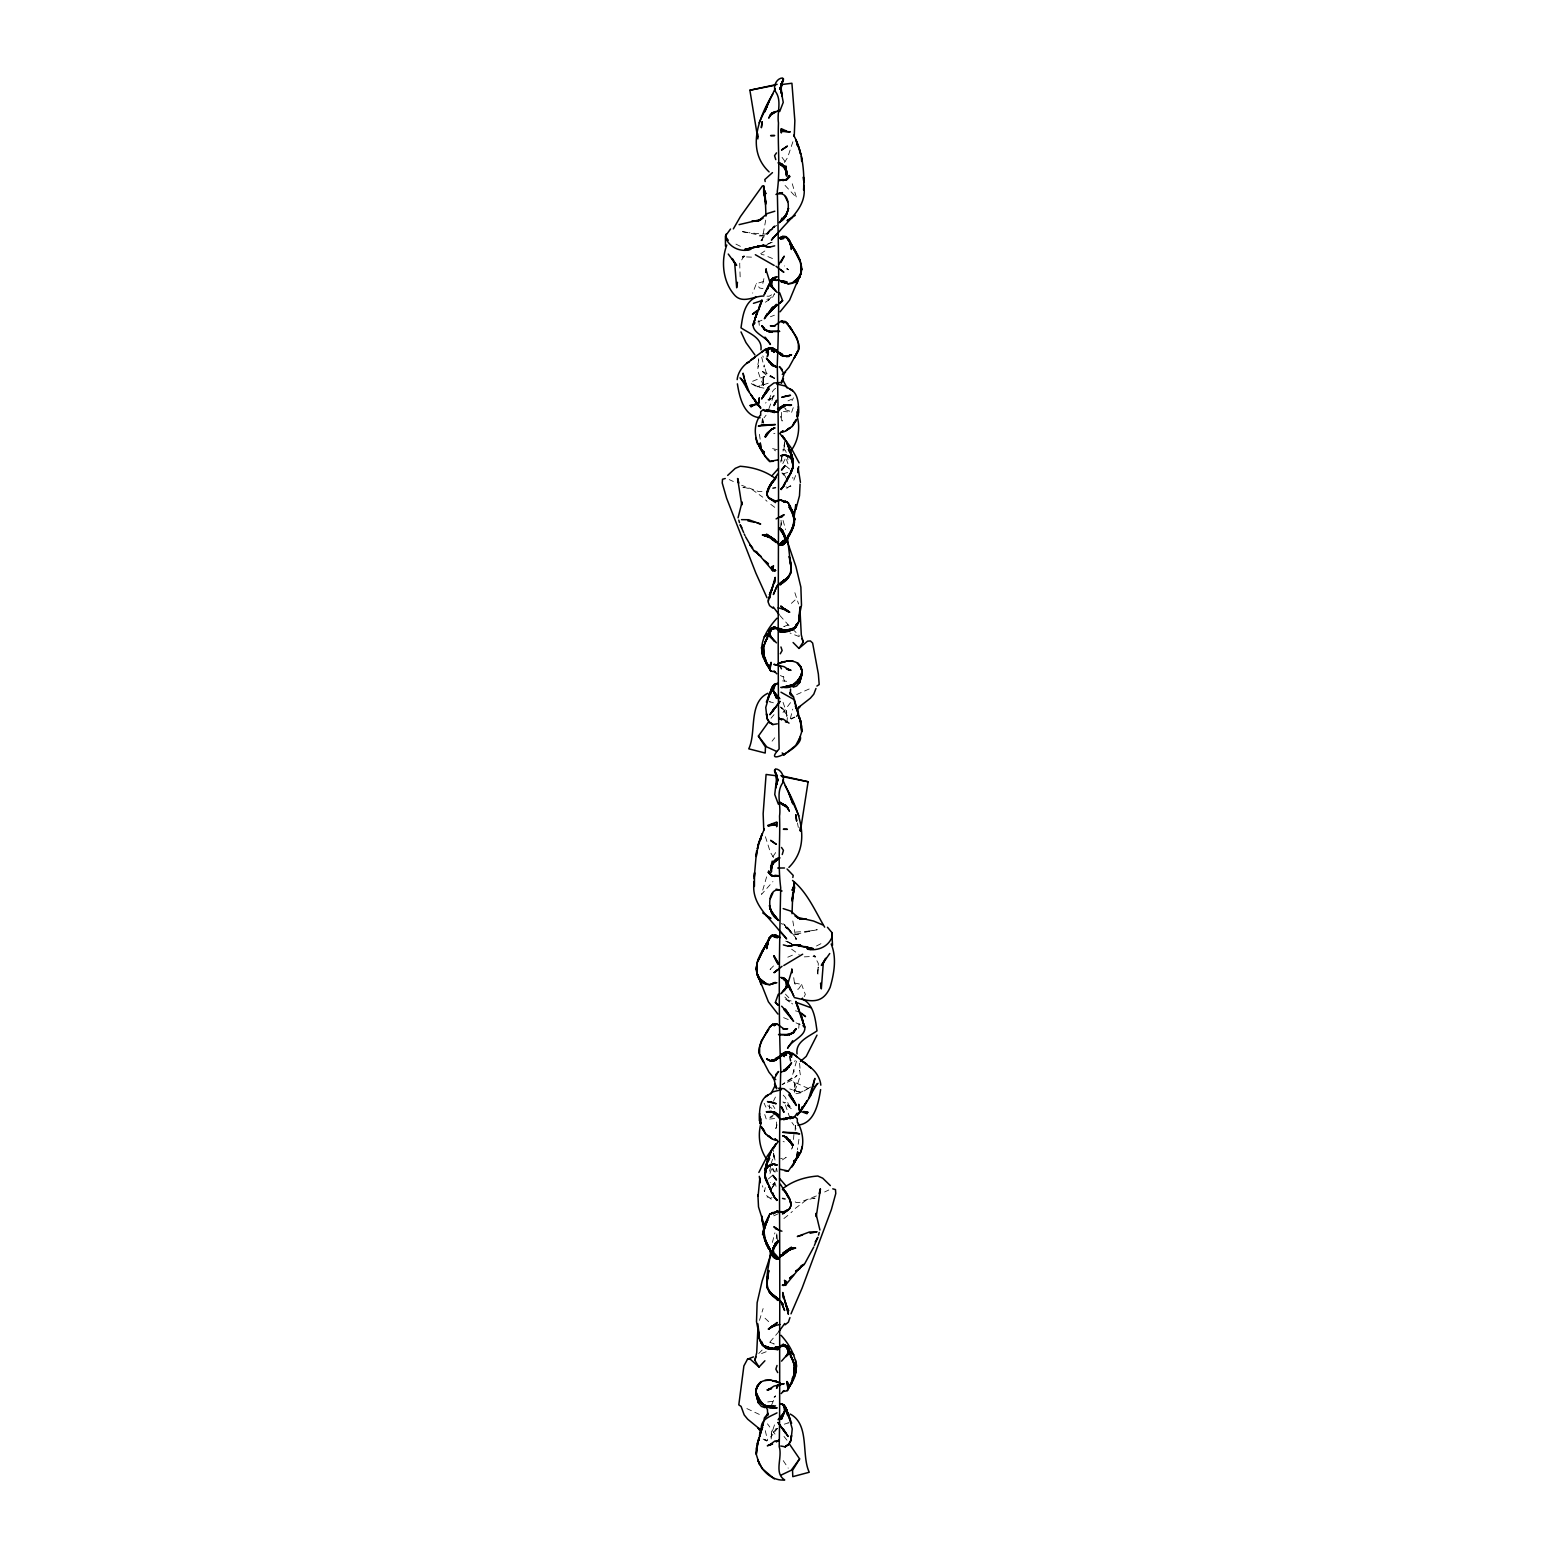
<?xml version="1.0" encoding="UTF-8"?>
<svg xmlns="http://www.w3.org/2000/svg" width="1558" height="1558" viewBox="0 0 1558 1558"><rect width="100%" height="100%" fill="white"/><g stroke="black" fill="none" stroke-linecap="round" stroke-linejoin="round"><path stroke-width="0.75" stroke-dasharray="5 3.75" d="M798.942 1139.287L797.345 1149.785M776.566 1126.999L776.468 1119.501M781.532 412.383L781.434 419.53M795.164 1130.524L795.437 1125.149L795.943 1128.927M784.239 445.101L783.927 450.223L784.706 443.037M771.171 1438.949L771.697 1430.692L771.268 1434.626L774.949 1423.506M787.082 721.003L787.335 717.615M799.585 1063.257L800.13 1069.528M776.994 1235.027L777.423 1240.499M795.301 1128.868L795.573 1125.519L794.677 1129.102M761.706 357.249L764.121 367.104L764.374 365M798.728 1028.28L799.176 1023.061M793.489 1139.502L794.229 1130.894M780.577 527.792L781.006 522.553M757.87 364.708L758.727 360.054L758.103 362.371M793.256 407.651L791.659 412.247L783.421 411.487M740.147 276.857L739.699 263.419L744.12 255.707L741.842 257.615L744.763 256.505L742.368 256.739L753.702 257.245M763.147 378.204L763.401 386.306L763.05 378.36L764.472 376.432L750.255 382.255M776.235 1238.844L776.994 1232.631M761.804 423.153L762.31 419.55M762.836 283.459L764.277 277.09M775.728 1172.044L776.274 1168.695M759.447 1320.405L763.128 1308.564M792.438 1148.149L792.73 1146.454L791.425 1149.142M795.632 475.521L793.47 481.13L792.749 477.371M765.718 220.126L761.901 240.789L762.563 239.017L760.577 241.003L771.152 228.208L767.334 234.304L763.887 235.979L740.751 231.344L749.671 232.804M796.508 1061.134L791.659 1078.078L782.038 1084.582L791.912 1080.259L797.014 1075.487L783.499 1083.745M784.979 440.641L783.012 451.099M765.251 1187.644L764.53 1191.578L762.368 1185.696M781.746 457.195L780.831 462.142L781.921 457.643L780.928 460.934M797.852 1083.141L800.403 1075.195L799.624 1070.268L800.052 1072.021M769.594 1171.168L771.074 1164.099M766.614 876.862L761.511 894.389L772.924 881.575M763.654 281.511L756.39 283.575L752.65 293.138M757.948 367.084L758.376 365.409L757.597 370.103L760.148 377.698M790.373 718.53L792.73 709.182M772.379 1242.447L774.93 1232.806M777.033 1124.798L775.806 1128.596L777.247 1124.292M792.886 141.759L787.666 157.397L784.472 162.519M770.022 1173.427L771.502 1168.948M770.957 1163.943L772.573 1159.23L775.105 1158.354M773.644 395.732L768.094 410.903M796.664 1086.218L794.658 1091.048L794.95 1083.842L793.528 1081.817L810.647 1089.509M794.658 1061.66L795.203 1060.394M771.6 1405.024L775.533 1395.812L774.034 1397.234L777.637 1395.403M773.391 1101.272L775.436 1097.046M793.723 977.664L794.346 982.3L795.865 983.195L794.035 982.864L801.61 984.461L798.514 989.057L794.989 989.758M771.775 1188.559L775.144 1181.743L773.352 1185.093M785.057 459.084L782.564 464.109L781.726 459.298M792.029 400.601L793.47 397.816M804.162 996.711L805.35 994.491L801.61 984.461M772.865 856.725L775.962 852.129M776.176 1428.316L770.801 1437.099L777.403 1428.374L775.339 1430.77M764.472 376.432L763.05 378.36L763.342 385.235L761.336 380.619M764.004 417.856L766.088 415.188M790.549 702.639L782.992 712.454M772.067 741.18L774.754 737.771M773.528 965.921L769.438 970.069L771.424 968.979L770.45 969.193M778.942 1331.506L768.97 1343.171M771.015 718.257L774.014 714.674M771.58 1188.423L776.118 1182.989L772.69 1184.372L774.813 1183.944L770.314 1182.483M795.086 600.025L789.322 605.205M758.707 1353.532L762.135 1350.065M787.842 1215.435L783.226 1219.057M775.611 388.312C769.964 391.701 771.268 400.114 765.445 403.055M773.936 1114.535L768.542 1118.255L772.749 1116.638M790.977 1212.728L792.379 1211.384M768.425 1178.939L771.853 1175.9M776.741 225.404L770.022 229.98L774.677 227.02L771.697 229.007M786.732 488.414L791.581 484.85L788.991 486.7L790.88 486.291M772.807 229.045L766.01 234.245L773.761 226.65L767.334 234.304L769.146 231.772L766.497 233.895L762.699 234.109L748.697 232.668M795.223 1208.424L806.284 1200.108L814.406 1198.005M782.389 1159.892L786.245 1157.282L780.577 1158.704M760.694 253.74L766.361 249.942M765.367 302.213L772.456 297.578L774.579 293.683L768.386 300.227L770.334 298.396L766.828 299.35M808.349 1088.321L801.299 1092.703L794.035 1094.067M771.619 294.832L769.165 296.234L763.809 296.039M767.802 399.841L770.548 398.381L767.685 401.575L775.144 395.654L772.262 396.433M766.731 244.781L770.898 242.581M791.211 719.095L794.853 717.206M816.489 945.998L822.059 943.116M792.379 955.19L785.505 958.209M766.185 1351.74L758.707 1354.642M773.099 226.592L775.047 225.657M816.373 1195.94L799.741 1202.367L796.002 1202.406L793.041 1200.342M824.649 1191.967L828.778 1190M796.625 694.576L811.134 688.11M773.82 1215.824L779.935 1212.961M787.959 400.893L791.737 399.179M810.686 1087.036L800.929 1092.158L793.645 1090.113L800.793 1092.664L789.789 1088.945M757.87 321.941L761.998 320.188M794.755 717.05L790.938 718.608L793.587 717.907M783.927 626.569L788.095 624.875L783.888 626.394M770.412 316.761L774.404 315.222M767.919 243.846L772.301 242.23M774.579 1118.566L766.341 1119.365L764.744 1114.554M770.295 1198.238L771.989 1197.674M784.317 1424.168L788.562 1422.805L784.57 1423.993M785.193 927.302L787.686 929.152L785.271 926.036L791.99 932.755L784.239 924.77L790.666 932.814L794.113 934.547L817.249 929.717L808.329 931.236M787.686 472.444L783.187 473.846L785.31 474.255L781.882 472.931L786.42 478.111M773.722 433.669L774.91 433.416M813.451 1198.491L815.107 1198.238M767.724 1401.947L775.358 1401.012M768.211 383.229L757.207 386.793L764.355 384.339L757.071 386.306L751.17 383.054M809.303 931.1L791.503 932.385L786.848 926.426L797.423 939.844L795.437 937.76L796.099 939.591L792.282 917.935M763.965 388.117L756.701 386.812L749.651 382.645M798.709 934.527L794.483 934.547M763.517 235.979L759.291 235.94M761.998 491.452L758.259 491.413L741.627 485.278M804.298 956.865L815.632 956.32L813.237 956.086L816.158 957.255L813.88 955.229L818.301 963.331L817.853 977.431M782.642 680.885L786.673 681.294M742.893 487.479L744.549 487.712M761.336 254.48L764.141 254.947M743.594 487.245L751.716 489.251L762.777 497.197M763.011 288.639L759.486 287.957L756.39 283.575M787.55 269.008L786.576 268.794L788.562 269.826L784.472 265.892M783.09 1141.566L784.278 1141.819M767.12 1196.992L769.009 1197.42L766.419 1195.473L771.268 1199.232M777.423 449.756L771.755 448.412L775.611 450.885M795.437 1010.83L798.903 1011.687M799.293 636.657L790.023 633.035M764.413 1439.826L767.062 1440.566L763.245 1438.93M773.43 702.814L769.438 701.684L773.683 702.97M791.172 1000.996L787.666 1000.002L792.633 1004.014M785.738 1102.791L782.856 1101.973L792.555 1109.724M786.011 486.933L787.705 487.479M782.895 449.425L785.427 450.262L787.043 454.761M772.495 258.531L765.621 255.648M774.112 1343.892L769.905 1342.295L774.073 1344.067M785.699 941.129L790.081 942.804M783.596 1017.647L789.575 1020.081M746.866 1408.588L761.375 1415.365M796.002 1022.846L800.13 1024.697M729.222 479.611L733.351 481.5M771.95 1108.361L764.043 1103.259M791.912 943.973L786.381 941.324L789.594 942.941M780.363 675.529L783.966 677.282L782.467 675.919L784.628 681.177M735.941 244.119L741.511 246.885M785.251 409.637L789.458 411.176L784.064 407.651M782.953 923.758L784.901 924.712M763.147 1439.086L766.789 1441.072M774.501 378.263L760.986 370.395L766.088 374.952L775.962 379.061L766.341 372.868L764.238 365.896M787.102 941.48L791.269 943.778M790.198 1106.355L787.452 1104.836L790.315 1108.186L785.271 1097.28L782.389 1094.281M788.835 997.743L785.446 994.121M786.303 927.244L787.978 928.276L781.259 923.466M774.774 507.343L770.158 503.877M785.544 999.145L789.614 1001.93L784.823 997.042M791.639 949.212L799.196 954.528M768.678 1321.651L762.914 1316.237M786.147 466.173L789.575 469.055M765.621 500.001L767.023 501.286M792.457 629.004L799.293 635.586M785.076 185.441L796.489 197.671L791.386 180.942M789.03 625.712L779.058 614.592M775.008 1434.1L767.451 1423.817M782.661 709.279L780.597 706.981L787.199 715.297L781.824 706.923M783.986 1436.437L786.985 1440.196M783.246 1460.644L788.231 1468.162M791.912 1122.442L793.996 1125.246M782.038 157.339L785.135 161.72M793.528 1081.817L794.95 1083.842L794.599 1092.158L794.853 1083.686M772.203 1168.773L773.956 1171.558M772.904 1105.401L774.852 1108.575M773.528 857.562L770.334 852.187L765.114 835.789M783.693 473.379L786.225 478.248M794.872 592.702L798.553 603.998M764.53 1104.252L765.971 1107.154M772.943 1168.481L774.599 1171.986M762.797 356.003L763.342 357.191M783.051 702.346L786.732 712.941L786.303 709.202L786.926 718.647M794.346 982.3L795.164 984.344M789.906 1117.943L784.356 1102.051M780.753 416.94L782.194 421.049L780.675 416.512M786.498 459.532L787.978 463.797M783.07 520.45L785.621 529.642M774.716 1182.23L776.059 1186.359M774.988 1160.087L773.021 1149.142M763.771 423.25L762.427 418.109L762.836 422.9L762.641 419.472M760.129 439.22L759.058 431.254M765.27 1430.672L767.627 1440.488M786.926 454.917L788.406 461.655M797.443 822.936L798.339 827.454M776.566 1168.227L777.169 1171.674M781.006 520.275L781.765 526.195M793.626 1069.84L793.879 1072.04L793.762 1070.774M773.45 1153.154L774.073 1159.191L773.761 1153.816M758.824 320.403L759.272 325.369M758.415 358.729L758.571 360.677M769.516 1104.934L769.633 1108.848M817.755 970.595L817.424 973.594L818.262 967.07L817.755 970.595"/><path stroke-width="1.5" d="M763.673 191.498L763.673 185.675L765.367 198.119L763.556 191.907M784.998 978.775L787.218 981.832L787.394 986.72C788.504 982.28 785.563 977.197 780.655 977.411M798.086 415.869L798.144 409.89L798.183 414.934M763.011 650.64L763.323 644.603L764.257 658.099L768.678 666.999L765.952 663.221L764.783 658.158L765.874 662.987M796.002 509.349L795.749 504.695L793.859 518.795M778.143 232.902C789.614 218.529 807.628 206.435 803.733 185.012L803.655 190.115C804.493 171.419 802.721 151.866 793.645 135.176M757.909 1194.733L758.512 1206.924L764.316 1225.464L762.446 1221.745L764.141 1231.073M759.817 1122.188L759.856 1116.891L759.914 1123.162M783.09 1285.447L785.505 1284.493L783.09 1285.486L785.407 1283.928L784.55 1280.267L785.388 1285.272L782.505 1285.233L785.505 1284.493L785.836 1281.046L785.388 1285.272L782.408 1285.155L785.368 1285.35L801.805 1265.31L798.981 1269.458M760.655 415.402L760.694 411.779L763.284 409.54M758.162 959.163C755.766 966.35 755.377 975.152 760.752 981.112C752.125 970.673 758.24 955.93 765.192 946.368L758.045 960.819L763.108 949.971M777.968 585.107C791.386 580.978 793.295 567.696 789.146 556.401L791.211 567.91M757.831 1323.774L759.252 1335.654L756.506 1321.671L757.13 1302.722L762.076 1281.202L770.782 1254.502M800.169 613.404L801.299 634.827L803.149 642.071L798.981 648.401L807.57 641.156L810.452 640.961L812.633 643.045L818.359 673.991L819.196 684.566L816.898 686.046M759.583 1113.191L759.564 1121C759.35 1111.711 758.999 1099.967 768.23 1094.729L765.445 1096.813L772.982 1091.807L781.337 1089.724M756.721 971.939L756.779 965.395L756.312 969.193M789.964 1317.601L788.406 1322.138L785.076 1324.806M831.777 936.163L831.855 932.541L827.473 927.283M797.034 1053.968C795.262 1041.562 808.777 1036.713 816.996 1030.851C815.321 1019.399 814.172 1004.637 802.214 998.892L802.487 998.113M760.518 1123.727L760.674 1118.508L760.499 1123.98M763.868 1228.892L763.693 1235.475L767.763 1245.29C760.771 1236.877 763.362 1224.16 769.282 1215.961L763.868 1228.892L763.965 1236.331L764.043 1227.646L767.588 1220.342C764.238 1220.868 759.311 1250.198 765.562 1223.536M780.032 1300.599C758.785 1292.186 769.516 1268.485 770.431 1252.028M792.379 900.563L792.73 894.35L792.029 913.709M765.971 216.095L765.27 197.613L765.621 203.533M756.623 850.843L756.273 856.452L758.571 843.268L764.355 828.895M794.599 510.187L793.723 518.814M790.549 689.064L790.354 694.595L790.101 692.453L793.528 696.991L795.047 703.982M776.702 780.831L777.111 784.375L776.975 774.871L774.754 794.502L778.338 804.162M800.403 830.94L800.52 827.123L800.267 830.901M773.002 278.142L770.782 281.063L770.606 285.718C769.496 281.355 772.612 276.584 777.345 276.857M775.923 773.255L774.54 770.918L775.514 768.912C781.61 769.282 785.193 777.832 782.564 783.07C775.787 792.788 781.24 805.077 779.526 816.08C780.441 839.996 777.637 863.911 780.694 887.651C779.409 948.452 778.279 1009.253 780.753 1069.664C778.416 1154.361 780.168 1239.545 779.701 1324.281C779.545 1365.197 779.974 1405.706 779.214 1446.72C782.759 1457.412 773.528 1473.031 784.706 1479.964C772.223 1481.21 761.453 1470.888 757.655 1459.632L762.29 1468.707L774.307 1478.893M786.693 1345.82L789.108 1349.228L788.874 1354.428C790.373 1350.007 787.9 1344.982 783.09 1344.379L787.452 1346.755L789.088 1350.319L788.251 1354.662L789.088 1349.871L787.452 1355.032L789.088 1350.319L787.024 1346.19L783.09 1344.379M793.762 518.619L791.931 509.739C798.124 533.303 793.431 509.135 788.718 504.383L794.132 516.711L794.307 522.982L790.237 532.349C796.508 525.319 795.398 513.867 789.38 507.032L793.801 514.51L788.913 507.071M761.998 1221.18L762.251 1216.292L761.998 1220.596M783.538 1304.358L769.263 1291.952L766.867 1287.239L767.529 1277.93L766.848 1285.584M766.517 1165.189L767.51 1160.691L764.92 1175.492L769.983 1188.17M760.051 1402.336L765.173 1406.387L774.501 1407.789C761.356 1410.224 749.223 1392.073 760.226 1382.413C765.874 1378.888 772.846 1379.96 778.688 1382.413M780.87 92.623L781.61 83.411L780.188 89.098L783.421 78.913L782.486 77.978C776.585 78.231 772.749 86.372 775.436 91.494C782.194 100.647 776.78 112.468 778.474 122.965C777.559 145.77 780.363 168.595 777.306 191.225C778.591 249.241 779.701 307.238 777.247 364.825C780.227 492.893 776.702 621.194 779.117 749.009C760.752 768.308 803.831 747.275 800.345 736.798L795.71 745.445L783.693 755.163M773.625 687.136L773.177 690.525L778.318 698.627L773.177 690.525L775.358 684.293M765.562 204.624L765.776 201.352M754.111 878.751L754.578 872.675L754.345 886.483L754.267 881.127C750.294 903.173 768.191 916.221 779.857 931.353M769.029 666.727L764.043 657.729L763.323 645.557M756.39 970.03L756.857 964.11M788.017 477.878C793.898 470.535 794.599 460.058 790.49 451.645L791.99 458.091M788.971 1386.172C803.519 1370.378 793.392 1348.605 781.025 1335.303M737.168 379.626C737.849 372.284 743.049 365.234 749.32 361.495L746.769 363.423L755.299 357.094L750.859 359.917M794.444 888.372L792.633 894.876L794.444 888.372L794.074 883.074L794.327 887.924L794.424 886.833M768.717 632.938L763.595 646.765L768.834 633.366M787.861 1413.106L792.243 1428.881L790.977 1440.566L788.621 1444.519L785.135 1446.778L780.694 1446.038M801.688 269.008L799.916 276.603L794.346 281.823L797.988 279.642C805.622 269.456 799.507 256.174 792.808 247.235L799.955 261.023L794.892 250.663M797.949 682.131L792.827 686.007L783.499 687.351C796.119 689.902 808.953 672.55 797.774 663.143C792.087 659.774 785.174 660.806 779.312 663.163M792.418 899.511L793.996 889.949L792.34 898.187M792.087 1166.923L799.507 1152.667L798.981 1154.205L793.061 1165.014L797.053 1157.536L797.696 1151.829L796.157 1159.834L788.348 1171.012L780.402 1169.376M796.138 1371.352L794.307 1376.512L796.644 1366.054L795.71 1360.231M765.251 1168.033L765.29 1178.822M820.618 1089.587C818.417 1103.181 814.678 1123.532 797.871 1125.129M832.517 945.316L831.855 932.541L832.05 936.962C828.525 946.777 817.327 951.334 807.55 949.173L810.92 948.9M790.977 1440.566L791.483 1435.483L790.899 1440.332M738.064 517.801L742.075 501.949L741.744 505.045L737.616 478.579L738.881 483.038M781.473 383.073L784.005 373.92L779.954 367.123M766.263 268.813L765.874 272.416L765.874 269.261L770.567 284.238M792.71 468.958L792.749 458.675M819.936 1230.022L815.925 1213.409L816.256 1216.662L820.384 1188.929L819.119 1193.603M762.914 650.913L763.439 646.161L763.323 652.451M777.306 723.827L772.865 724.528L769.379 722.386L767.023 718.608L765.757 707.468L770.139 692.414M787.452 983.449L786.401 988.22L787.218 982.592L786.79 987.636L787.452 983.449L785.797 979.904L782.194 978.171M794.229 136.442L794.853 120.764L791.912 83.256L780.772 84.638M801.513 676.23L799.721 681.041L802.097 671.167L800.676 666.551M819.917 1193L820.384 1188.929M780.889 92.72L781.025 83.665L781.259 89.04M774.891 579.089L774.443 582.828L775.222 577.375L771.424 590.521L774.462 581.64M766.361 702.093L771.97 687.721L774.871 684.877L771.97 687.721L771.191 692.473L771.755 687.779L774.073 684.546L777.189 683.495L773.82 685.559L772.262 688.675L775.962 684.02M767.373 1277.17L768.347 1273.256L767.042 1281.007L768.854 1270.51L767.88 1274.347M771.191 692.473L771.794 687.74L774.073 684.546L777.754 683.339M772.125 935.112L768.931 938.442L767.529 944.206L768.931 938.442L772.125 935.112L775.962 935.151L780.324 937.585M768.308 635.976L768.892 631.477L771.307 628.244L774.91 626.861L770.548 629.14L768.912 632.529L769.749 636.677L768.892 631.477L771.307 628.244M761.356 1430.069C759.953 1419.396 769.691 1416.728 777.014 1412.872M766.789 1282.565L767.49 1277.482M768.425 600.843L768.97 596.909L768.036 601.855L769.594 605.653L772.924 608.185M775.806 277.577L772.203 279.233L770.548 282.621L773.08 288.619L771.171 285.426L771.736 281.472L771.619 286.614L775.942 291.482M737.46 282.29L736.681 287.782L734.714 263.477L732.221 258.55L736.642 265.405L728.248 254.051M763.693 1232.066L766.594 1221.258M793.918 522.456L794.444 518.697L792.438 511.589M777.968 1004.618L775.378 1002.437L778.279 994.199M793.898 522.612L794.405 519.184M800.481 830.511L808.115 781.765L781.688 776.468M770.782 281.063L770.119 285.27L771.035 280.693L773.917 277.577L770.957 280.05L767.218 289.515L771.424 280.343L769.048 284.354M793.743 1377.116L794.561 1364.613L793.957 1376.727L789.322 1386.464L792.048 1382.511L793.217 1377.175L792.126 1382.238M794.989 1369.307L794.677 1362.977L794.191 1374.487L795.028 1372.54L792.029 1378.986M798.709 466.602L797.754 472.6L798.144 468.101L800.442 482.396M761.375 1430.244L761.959 1426.7L759.914 1436.359M776.059 787.218L776.916 782.097L775.748 788.231M759.467 1435.814L760.187 1431.042L757.909 1427.79L759.33 1428.744L747.684 1419.202L744.198 1414.937L741.102 1406.426L738.804 1404.868L743.887 1365.899L747.548 1359.141L753.488 1356.901M756.39 852.869L754.306 876.784M759.934 1436.418L760.538 1432.893L756.234 1448.687L756.331 1454.237L757.714 1443.273L756.195 1454.101L759.389 1464.442M761.122 1122.714C757.539 1134.984 759.35 1148.538 766.594 1159.133M762.953 1425.219L764.472 1417.916L767.549 1414.859L764.472 1417.916M775.105 570.559L772.495 569.741L773.45 565.71L772.632 570.559L775.592 570.364L772.495 569.741L772.164 566.45L772.612 570.501L775.495 570.462L772.612 570.501L771.541 566.976L772.632 570.559L756.195 551.454L759.019 555.408M792.827 877.466L793.217 875.421L787.082 869.013M796.002 508.804L799.488 495.756L800.091 484.129M776.721 1241.96C773.547 1246.634 767.958 1257.267 777.247 1258.903L773.43 1256.254L772.203 1252.301L775.339 1243.265L777.89 1241.375M774.91 626.861L770.976 628.595L768.912 632.529L771.638 638.176L769.477 634.067L770.548 629.14L769.146 633.346L770.548 637.027L768.912 632.1L769.126 636.443L768.892 631.477L772.028 628.283L768.892 631.477M758.298 844.144L757.324 848.876L760.908 837.25L758.98 842.099M794.346 1160.457L793.606 1161.138C805.681 1152.472 804.395 1134.36 797.832 1122.675M768.6 487.557L771.638 482.532L766.828 493.983L768.581 497.8L776.566 501.54M769.808 635.255L771.638 638.176L769.477 634.067L770.373 629.899L772.865 627.523L777.52 628.03M787.141 686.357L790.003 686.357L785.466 686.513L794.736 684.371L790.763 686.416L800.15 678.451L802.097 671.167L800.325 666.396L802.097 671.167M767.997 635.956L769.068 631.243M768.133 488.452C775.008 479.689 765.893 489.894 766.906 493.73L768.133 489.446L766.828 493.983C766.166 497.762 777.481 503.098 769.301 498.151L772.807 500.449M761.648 834.913L760.499 839.762L761.979 833.764M800.247 612.391L800.15 606.783L798.748 618.545L801.494 605.205L800.87 587.132L795.924 566.606L787.218 541.152M799.663 682.599L801.202 676.951L799.663 682.599L796.625 686.007L793.119 687.195M770.937 866.423L771.444 871.779L770.937 866.423L770.645 867.65L772.223 861.107M764.9 1360.777L759.019 1367.048L754.851 1360.309L756.701 1352.734L757.831 1330.279M772.807 93.986C759.058 117.064 745.561 149.821 769.107 171.906M788.621 1444.519L790.782 1440.352M757.169 311.639L755.669 317.384L761.881 300.967L758.279 310.315L759.525 305.719M782.311 531.356L780.188 528.376L785.544 537.666L784.57 542.807L780.753 545.339L785.407 542.905L786.576 537.783L785.855 541.561L782.603 544.949L778.825 545.242L783.596 544.19L785.797 539.049L782.661 530.421L780.11 528.61M794.385 522.534L791.445 531.804L788.601 535.582M818.515 1235.124L819.216 1232.417M782.058 891.02C766.945 883.97 766.049 914.156 777.637 919.395L775.047 916.24L777.5 919.493M796.956 283.692L799.02 277.441L789.594 300.149L780.091 311.814M788.192 1353.181L787.452 1346.755L788.523 1351.935L786.362 1356.239L788.854 1351.175L787.627 1347.553L785.135 1345.06L780.48 1345.606M756.974 312.282L753.351 324.415L754.734 320.208C747.684 332.166 766.322 335.788 770.431 344.435L764.92 337.171L767.899 340.754M800.5 1152.667L802.292 1146.435M766.984 1162.813L771.794 1149.687L778.007 1141.956M782.233 854.505L783.44 850.356L781.493 847.455M756.487 1396.124L758.279 1401.187L755.903 1390.827L757.324 1385.997M768.094 1158.724L766.263 1164.78L767.51 1160.691M789.108 1349.228L789.692 1353.921L789.108 1349.228L785.972 1345.859L788.932 1348.975L790.003 1353.902L788.737 1349.072L785.466 1346.404L788.737 1349.072L794.405 1365.256L789.166 1351.195M802.156 672.296L800.812 676.756L797.599 680.495M787.024 985.61L787.316 984.637L784.92 989.758L786.829 986.409L786.264 982.261L786.381 987.655L782.058 992.758M773.333 1248.055L773.43 1256.254L775.397 1258.494L779.175 1258.806L774.404 1257.695L772.145 1254.95L771.424 1250.996L772.437 1255.709L775.397 1258.494L772.145 1254.95L772.865 1248.971L772.184 1253.645L774.014 1257.228L777.247 1258.903M754.851 1360.309L755.903 1356.823M787.296 539.321L788.874 534.16L784.979 543.138M758.863 1172.453L767.315 1155.997L775.962 1143.825L773.839 1148.129M777.053 1365.47L775.865 1369.19L777.715 1372.598M783.46 79.886L779.798 89.293L783.421 78.913L782.077 82.126M800.948 1110.659L797.306 1114.476L800.403 1111.73L802.389 1106.784L800.715 1111.36L811.114 1094.943L814.892 1078.428L808.972 1097.689L817.074 1083.881M785.407 542.905L786.868 538.62L785.563 542.301L782.252 544.755L778.572 543.859M814.347 1245.465L817.872 1237.305L815.301 1241.999L816.08 1240.46M786.556 481.695L788.29 476.806L781.24 489.582M755.903 1390.827L757.675 1385.822C752.748 1394.059 760.09 1403.193 767.237 1406.816L763.264 1404.654L769.496 1406.913L772.534 1406.913L767.997 1406.738L775.553 1405.9M763.342 1423.661L760.83 1430.731L762.583 1427.186L761.94 1428.16M774.501 404.184L774.014 405.547L776.644 400.211L774.501 404.184L775.806 401.711M754.734 319.293L756.954 313.275L755.124 318.144M760.732 1432.269L762.466 1427.615L760.518 1432.698M768.425 1158.178L771.794 1149.687M786.79 686.163L794.268 684.644L800.15 678.451L802.058 673.387L798.67 679.249M778.046 1072.06L773.995 1079.188L776.527 1088.789M726.807 245.015C720.809 260.848 722.854 281.141 733.818 294.209C742.095 304.764 753.741 295.903 763.809 296.039M784.589 542.184L785.797 539.049L785.855 541.561L782.603 544.949L785.855 541.561L785.135 535.874L785.816 540.314L783.596 544.19L780.753 545.339M816.996 1035.135L806.226 1056.382L800.461 1061.426M764.861 111.845L769.438 100.238L765.114 110.54L766.906 106.587M787.433 985.162L792.126 969.466L792.126 972.776L791.737 968.979M795.417 627.699L791.152 630.172C796.138 630.639 799.39 617.299 795.417 627.699L788.056 631.204L779.993 631.847L788.543 631.048L795.982 627.114L798.748 621.33L799.819 614.28C800.637 625.849 790.899 634.048 779.389 631.594L792.613 629.666L788.056 631.204M787.199 539.477L791.542 530.168L787.082 537.491M759.895 304.901L761.901 299.915M783.577 373.55L788.991 367.298L798.378 350.258C803.5 344.63 782.953 316.255 791.678 329.79L785.135 321.513L781.356 321.084L774.053 325.992L770.353 325.797L775.222 325.934M772.807 893.24L770.334 898.615M792.185 283.361L788.095 283.77L782.817 281.706L788.095 283.77L793.859 282.835L799.916 276.603L796.216 280.985L798.884 278.006L800.754 273.468L797.248 280.382L800.228 275.98M759.077 122.809L775.183 88.572M776.877 586.178L773.372 594.513L777.364 585.399M768.931 938.442L766.672 948.705L768.542 939.669L762.349 951.607L767.646 942.551L764.686 946.758M783.83 486.115L785.466 482.279L783.616 486.447M782.019 218.081L780.5 221.606C790.704 216.27 791.406 193.601 779.565 193.601L782.467 192.608L775.942 194.458M775.689 1244.238L777.812 1241.122L772.456 1250.86L773.43 1256.254L775.923 1258.358L780.285 1257.111M772.067 588.145L769.594 598.136L770.061 592.761L773.099 585.827M798.611 741.374L801.805 731.52L800.286 721.198L801.766 726.359L801.669 731.656L800.793 721.335L795.534 706.261L797.482 711.11M799.02 277.441L797.014 281.94L799.196 277.324M733.351 228.89L740.439 216.581L762.466 185.85M790.451 473.632L792.243 469.62L787.082 479.202M795.982 355.263L798.378 350.258L798.397 343.149L796.839 337.697L789.108 326.148M786.829 480.935L789.458 475.813M772.865 1024.229L769.925 1026.917L772.865 1024.229L776.644 1023.781L783.947 1028.923L787.647 1028.747L782.778 1028.884M813.782 1247.023L804.746 1263.674L800.734 1267.16L804.22 1264.356M764.316 294.598L768.951 284.666L764.16 294.735M797.092 1158.217L798.981 1154.205L796.508 1158.938L798.397 1155.335L797.053 1157.536M767.451 1218.882L769.613 1214.344L773.196 1212.475L769.613 1214.344M768.756 386.89L761.57 398.984L768.542 389.422L762.505 397.465L768.756 386.89L773.878 382.995L781.22 382.508L783.226 379.315M784.531 1411.723L784.336 1406.835L784.823 1411.12L779.682 1419.611M790.997 1313.842L802.117 1288.057L831.368 1209.573L835.77 1193.525L835.477 1189.591L832.751 1188.832M783.246 1414.08L784.2 1412.249L778.104 1419.708M800.15 678.451L801.903 675.042M774.618 1245.816L772.671 1249.613L779.351 1240.324M792.048 1382.511L787.179 1390.788L782.778 1391.586M791.152 570.773L790.724 565.457L791.133 572.37L788.737 576.869L777.754 585.204M775.124 1085.536L770.937 1093.872M765.991 1416.748L767.899 1413.145L767.646 1415.385L767.451 1409.601L765.796 1406.699M771.892 481.87L775.475 478.89L769.379 486.505L771.638 482.532M789.263 535.446L793.392 526.526L789.633 534.199M779.662 111.592L783.246 102.38L781.084 90.559L782.252 96.401M762.29 951.081L764.783 946.543M767.607 1220.265L764.043 1226.925L764.238 1230.878M791.133 572.37L785.836 579.927L780.616 582.906L784.102 580.024L780.461 584.951M765.192 642.013L767.646 637.592L765.134 641.818L766.964 638.936M769.671 1158.315L765.932 1165.053L765.329 1170.701L765.932 1165.053L768.62 1160.34M780.285 653.776L782.135 650.523L780.947 646.979M804.707 1105.031L807.219 1100.669L800.929 1110.231L803.597 1106.375M767.042 1221.336L763.556 1230.976L764.082 1234.91L763.595 1231.482M791.406 450.165C798.592 440.193 800.481 427.145 796.878 415.441M780.928 262.504L784.2 256.174L778.766 264.373M772.69 306.926L770.431 310.334L776.332 304.316M781.22 382.508L783.499 378.75M797.306 1115.392L800.403 1111.73M786.128 1356.609L787.433 1354.447L781.532 1361.147M771.268 113.89L768.678 118.116L771.794 113.091L775.826 111.631L769.983 115.214L778.903 110.151M760.226 1382.413L756.837 1387.185L760.83 1382.16M769.691 311.483L772.262 309.049L766.088 316.06L776.897 304.94L765.406 316.956L767.296 313.781L764.374 318.747L771.853 308.328M777.091 1322.43L769.029 1328.935L773.45 1325.274M779.915 433.182L783.226 430.884L781.025 432.033C783.869 433.611 794.561 424.419 787.666 429.307L792.087 426.502L794.541 422.666M760.168 415.402C749.554 430.768 757.986 448.918 769.243 460.681L766.887 458.364L769.652 461.499L777.598 459.941M763.264 395.888L769.301 388.838M784.706 1323.521L778.942 1331.506M786.868 1069.372L783.771 1070.619L789.322 1066.802L788.309 1067.444L791.581 1062.731L785.427 1070.794L780.85 1072.001M776.624 751.423L766.77 746.925L758.395 736.097L768.873 721.51M786.829 986.409L780.772 993.848M774.423 1078.798L769.009 1072.235L759.622 1054.376C754.598 1047.891 774.696 1019.672 766.322 1032.915L769.535 1027.034L772.787 1024.404M792.087 426.502L796.274 420.465M777.617 474.099L770.119 485.668L776.312 477.021L773.489 480.039M797.131 1113.133L794.249 1117.222L785.816 1117.982L790.666 1118.508M776.507 152.879L774.56 155.664L775.767 159.617M781.902 219.97L782.953 218.51L779.37 222.599L782.953 218.51M792.73 1040.686L787.569 1048.261C791.737 1039.264 810.413 1035.155 803.266 1022.866L804.649 1027.287L796.119 1002.709L799.721 1012.486L798.475 1007.675M752.962 325.291L755.026 322.818M829.752 953.515L821.358 965.415L825.779 958.228L823.286 963.389L821.319 988.882L820.54 983.117M768.892 1029.098L761.161 1041.192L759.603 1046.937L759.622 1054.376L763.673 1062.264L760.207 1055.428L762.018 1059.615M789.127 1443.604L799.605 1458.892L791.23 1470.265L781.376 1474.959M771.95 475.794L778.455 468.53M798.047 680.242L800.987 676.25M788.309 1067.444L790.549 1064.426L783.771 1070.619L786.809 1068.535M774.443 707.897L769.866 714.713L775.787 706.923M779.876 701.373L772.32 711.578L780.013 701.49M796.43 419.589L793.45 423.581L796.605 419.414M815.964 688.5L813.802 694.167L810.316 698.237L798.67 707.332L800.091 706.436L797.813 709.533L798.533 714.09L796.664 716.252M768.6 696.368L770.898 693.31M766.088 316.06L770.645 310.315L778.552 304.18M799.39 277.305L795.69 281.764L799.39 277.305L793.139 282.017L796.586 280.927M788.893 867.397C812.497 843.93 798.942 810.141 785.193 785.699M783.616 405.138L790.802 405.353L783.616 405.138L777.442 412.344L766.614 410.007L770.684 411.312M787.413 537.607L789.614 535.037M775.65 350.024L773.605 352.42L775.611 350.297L782.155 354.211L781.162 354.036M776.624 350.044L772.787 348.388L769.009 348.719L766.4 352.653L769.009 348.719L772.787 348.388L777.13 350.608L769.438 347.862L765.387 349.343L752.241 359.061M781.22 1393.573L783.869 1390.612M799.916 1268.582L795.593 1271.328L803.694 1264.745M799.605 1458.892L792.535 1470.362L792.788 1476.653L809.245 1472.252C801.046 1455.036 810.024 1424.401 790.159 1414.021M780.733 543.314L783.246 540.607L780.909 543.099M775.709 1074.63L778.669 1071.476M795.671 1159.094L798.339 1156.387M769.087 348.194L773.274 348.408L769.087 348.194L766.088 350.901L769.438 347.862L765.854 349.713L769.438 347.862M814.834 1086.491L818.028 1083.336M781.843 1255.962L786.712 1252.145L780.519 1256.352L783.81 1254.229L780.266 1255.378M776.975 618.214C766.497 629.666 755.416 647.349 765.971 662.423L764.257 658.099M777.306 858.633L772.301 864.437L771.327 870.649L771.561 865.566L771.132 869.792L772.301 864.437L776.059 859.023L773.372 862.392L771.268 867.942L773.372 862.392L777.773 857.991M782.914 1254.618L787.199 1250.529L792.691 1248.854L787.199 1250.529L780.947 1255.923L787.199 1250.529M779.682 303.421L782.622 300.713L779.721 292.865M727.664 475.404L735.298 468.335L740.186 466.27C752.767 467.186 765.406 470.828 775.553 478.657M730.527 229.026L725.405 236.037L725.483 246.242M786.069 1068.885L789.01 1066.217M767.373 634.087L764.18 636.871L771.327 631.068M785.524 630.347L793.84 628.147L785.31 631.068L780.85 630.075M793.957 1274.561L789.575 1278.3L792.652 1275.827M779.876 303.012L782.233 301.006M789.224 576.46L779 583.997M795.067 281.414L798.611 278.473L795.573 281.102L800.793 273.955L797.988 279.642L794.346 281.823M777.734 969.972L774.151 972.582L777.617 969.738M762.115 352.011L765.387 349.343M781.512 407.943L785.894 405.314M791.873 218.042L787.063 220.652L795.281 215.335M780.032 302.797L782.622 300.713M774.151 972.582L782.038 966.311M786.089 1252.359L793.061 1247.627L781.649 1255.261L789.419 1249.146L787.082 1251.464L791.445 1248.445L795.671 1248.094L788.445 1249.944L790.607 1248.99M769.204 631.418L772.534 628.809L769.263 631.341M756.409 311.172L752.475 314.249L757.441 310.724M774.17 1060.141L770.295 1060.647L766.653 1058.953L770.548 1060.881L774.832 1060.414L778.435 1057.59M739.076 224.644L760.869 219.522L758.24 220.963L767.354 213.524L774.813 211.226M776.079 518.892L784.18 514.685L780.422 516.944M776.819 1211.52L784.453 1212.786L776.955 1211.15L773.333 1213.818L776.819 1211.52L773.138 1213.351L776.819 1211.52L785.193 1211.832L787.472 1210.118L782.544 1214.091M780.928 406.891L783.207 405.547M775.339 1243.265L779.156 1240.441M774.423 135.624L770.606 135.604L774.618 135.468M786.03 1211.54L781.921 1212.494L789.419 1209.047L791.172 1205.074L789.867 1200.303C792.847 1204.84 789.77 1210.293 785.193 1211.832M786.011 430.709L790.451 427.515M783.927 1070.463L787.004 1068.282M774.423 1324.962L777.111 1323.054M774.657 245.833L769.671 247.138L765.504 246.339L769.671 247.138M776.819 822.02L767.724 825.428L775.748 824.942L771.58 824.396L768.075 826.013L775.728 824.533L772.281 824.221M802.662 954.217L783.81 965.512M779.565 353.335L783.168 356.022L787.452 356.451C797.969 352.42 784.219 356.548 788.952 356.509M780.87 237.322C787.744 232.94 792.243 243.983 791.328 249.455L790.899 243.846L785.875 236.504M782.447 1188.988C792.457 1180.867 805.155 1176.952 817.814 1176.017L822.702 1178.179L830.336 1185.599M755.299 403.95L750.859 406.794L754.345 404.768L749.846 405.586L758.493 404.282M779.058 1439.981L776.235 1441.793L778.669 1440.605L774.91 1441.014L768.97 1445.318L772.573 1444.032M769.73 1214.344L777.442 1211.306M774.716 1059.245L777.578 1057.473M782.272 374.348L785.524 372.362M782.583 406.307L778.63 408.663L787.238 404.749L791.561 404.983L786.556 404.807M782.895 1135.84L786.848 1137.379L792.496 1145.422L786.848 1137.379L782.895 1135.84L786.615 1137.398M778.416 858.672L774.248 861.087L771.58 866.151L774.248 861.087L779.448 858.244L772.417 863.677L779.954 857.815M789.614 1034.551L778.513 1034.57L788.874 1034.765L792.691 1033.071L795.632 1029.02L792.944 1032.818L789.4 1034.687L794.015 1032.389L785.213 1035.174M768.172 1389.911L773.956 1386.114L784.141 1383.699L777.812 1385.062M758.24 220.963L763.031 218.217M782.895 1285.35L785.407 1283.928M772.476 172.607L764.783 179.579L765.173 181.526M771.385 429.443C780.714 424.945 763.693 432.345 765.504 437.097L771.152 429.424L775.105 427.963M779.136 407.962L783.148 405.995L777.52 408.722M783.655 1119.774L787.511 1118.43L780.792 1119.345M781.376 1054.143L785.213 1052.41L788.991 1052.78L791.6 1056.889L788.991 1052.78L785.213 1052.41L780.87 1054.747L788.543 1051.825L792.613 1053.422L811.231 1068.165L808.68 1066.159C815.087 1070.19 820.17 1077.591 820.832 1085.166M779 238.043L782.876 236.349M767.334 411.409L772.184 410.923L763.751 410.202M767.763 1390.087L771.619 1388.412L766.984 1389.97L770.489 1389.015L769.321 1388.587M771.794 113.091L775.456 111.553M787.705 356.237L791.016 354.834M767.841 693.291C748.113 702.522 756.662 732.533 748.755 748.833L765.212 753.04L765.465 747.022L758.395 736.097M790.023 630.075L793.1 628.809M788.504 686.513L790.841 685.539L781.746 687.662M771.677 1444.13L767.334 1445.805L771.113 1444.149M775.495 487.635L772.885 488.199M775.65 1347.767L785.368 1345.567L781.746 1345.547L784.511 1345.041L787.627 1347.553L788.523 1351.935M779.896 517.49L782.642 516.516M788.679 669.025L787.511 669.434L791.016 670.349L786.381 668.849M781.96 1054.474L786.147 1053.072L774.949 1060.161L770.548 1060.881M777.89 663.689L785.427 661.624L781.395 662.131L783.129 661.936M795.865 944.81L788.329 946.271L783.343 944.888M787.316 1118.391L791.328 1116.658L787.608 1118.741L783.674 1118.371M762.349 245.697L744.782 249.416L763.556 245.443L757.577 246.846L763.556 245.443L759.252 246.378M776.371 277.441L772.924 278.57L770.548 282.621L771.6 287.159L770.976 284.666M776.137 1324.982L768.25 1329.052L772.749 1325.839L771.872 1326.384L779.896 1324.456M757.87 138.896L749.885 90.228L774.073 85.456M753.449 303.343L762.193 300.538M761.784 425.022L758.337 426.094L775.358 424.555L762.174 424.906M776.079 627.913L772.865 628.906L775.826 628.225L783.401 631.068L788.562 630.289L784.784 631.068L787.803 630.834L772.632 627.991L776.254 627.991L773.489 627.504L770.373 629.899L769.477 634.067M787.082 630.445L790.743 629.315M775.903 982.65L771.619 983.974L776.877 982.728M780.928 500.235L788.387 502.844L790.549 507.148M785.816 1117.982L794.015 1117.32M779.428 1257.345L775.923 1258.358L772.437 1255.709L771.132 1251.853L772.593 1256.352M802.526 1235.046L797.345 1236.526L809.284 1232.047L817.093 1231.735L810.063 1233.274M775.417 350.297L771.463 350.901L775.378 350.706M749.086 248.501L755.202 246.807M787.627 687.175L789.458 686.669L780.714 687.409M725.249 478.501L722.523 479.241L722.23 482.98L726.632 498.287L755.883 573.149L767.003 597.746M777.15 1347.748L772.69 1348.78L764.16 1345.723L768.367 1347.943M764.997 245.229L761.492 246.145L766.497 246.125L757.694 245.833L763.732 245.95M777.13 84.366L749.885 90.228M778.513 193.406L781.921 192.666M764.881 1407.614L761.375 1406.387L758.337 1402.804L756.799 1396.883L758.337 1402.804M788.329 946.271L792.496 945.414L789.244 946.018M780.5 239.056L783.927 238.374L780.227 238.647M775.222 671.888L770.821 671.128L765.952 663.221M773.274 1060.122C767.841 1061.271 771.58 1061.017 766.984 1059.187M769.944 1348.916L778.007 1349.598L765.387 1347.319L778.611 1349.345L769.944 1348.916L762.583 1345.255C757.5 1333.745 764.121 1351.935 770.489 1348.819L765.835 1347.748C759.876 1344.515 758.804 1337.231 758.181 1331.175L759.252 1338.575L762.018 1344.632L766.848 1347.845L762.583 1345.255M777.033 542.554L770.801 537.354L765.309 535.738L769.594 536.848L768.581 536.03L776.351 541.872L769.555 536.789L762.329 535.017L770.801 537.354L777.053 542.496M776.838 1058.33L775.845 1058.525L782.389 1054.415L784.395 1056.636L782.35 1054.143M794.892 1247.939L791.445 1248.445M776.079 1347.164L775.027 1347.358L777.734 1346.91M763.498 245.385L757.246 246.222L763.031 245.658M789.906 1118.547L793.684 1117.884M773.703 1406.192L769.496 1406.913L763.732 1404.946L760.557 1401.09L761.375 1401.966M788.562 1051.864L784.726 1052.429L788.913 1052.215L791.912 1055.058L788.913 1052.215M764.316 410.825L772.184 410.923M786.42 130.891L782.252 131.417L790.276 131.885L782.272 131.028L786.264 130.697M775.631 1347.923L779.935 1347.436L776.001 1347.826M741.511 519.651L748.716 519.729L760.655 523.994L757.207 523.06M774.832 1060.414L770.996 1060.823L775.378 1060.336L782.622 1054.844L786.537 1055.039L782.583 1054.415M783.674 1119.209L780.558 1119.481L774.384 1111.925L767.198 1112.139L772.106 1112.1L776.215 1114.282L773.021 1111.925L779.857 1118.469M794.268 945.024L791.503 945.2L800.306 944.888L794.268 945.024L800.423 945.959L796.45 944.966M779.351 876.297L771.152 875.479L768.075 872.071L771.054 875.226L775.086 876.414L771.152 875.479M769.652 461.499L773.313 461.285M770.762 1111.497L779.37 1115.606L771.444 1111.575L766.439 1111.75L771.444 1111.575L778.611 1114.71M796.216 1132.763L782.642 1132.276L799.663 1133.893L795.826 1132.647M778.961 180.631L786.946 179.384L789.925 176.366L786.848 179.637L778.649 180.397M764.803 1380.407L771.249 1380.193M777.715 868.02L784.511 868.001M783.83 355.75L780.168 353.082M794.191 997.529C809.186 1001.015 822.137 1005.572 830.161 987.246C834.114 973.419 836.938 957.761 831.193 944.031M772.106 1112.1L769.243 1112.1L774.384 1111.925L776.955 1115.139M773.586 1348.546L769.438 1347.982L774.599 1348.8L782.174 1345.8L785.135 1346.521L781.921 1345.489M783.382 829.187L787.394 829.323L783.577 829.362M786.751 661.02L793.197 661.235M808.115 781.765L780.87 775.611M779.078 875.732L774.599 875.499L778.981 875.771M786.887 722.036L785.427 721.919M785.115 1198.998L782.505 1198.414M785.914 282.212L781.765 281.959L786.147 282.271M784.687 1170.779L788.348 1171.012M778.63 1088.321L784.122 1088.691L789.244 1092.781L796.43 1105.479L788.699 1094.826M764.511 1406.173L766.984 1406.348M747.548 1359.141L750.43 1359.355L759.019 1367.048M747.08 249.65L751.034 249.202C741.491 252.727 729.709 247.8 725.95 238.277L726.145 234.051L726.223 237.498L728.287 240.302M776.877 280.304L773.547 280.05L776.644 280.421M777.773 937.371L774.073 937.079L777.5 937.78M768.211 1406.309L772.262 1406.64L767.159 1405.881L776.254 1408.101M766.497 246.125L762.135 245.755L768.756 246.904M777.286 1407.867L768.542 1407.069L770.373 1407.595M765.815 984.228L769.905 984.675L775.183 982.494L769.905 984.675L764.141 983.702L758.084 977.158L761.784 981.754L759.116 978.638L757.207 974.373L760.012 980.352L765.952 983.351L762.31 982.572L758.61 977.898L762.31 982.572M783.168 356.022L787.452 356.451M796.898 944.908L800.754 945.316L796.781 944.849M774.871 1381.128L776.605 1381.362L772.573 1380.816L780.11 1382.978M777.228 775.884L766.088 774.462L763.147 813.763L763.771 830.219M804.142 1111.867L808.154 1112.393L803.655 1111.516L807.141 1113.658L799.507 1111.01M770.918 538.231L763.108 534.881M785.232 281.725L781.22 281.18L785.641 281.823M781.123 281.92L786.381 283.108L777.715 279.661M795.651 944.752L813.218 948.647L798.592 945.881M778.104 607.873L786.128 609.704L789.75 612.236L780.889 606.529M780.266 629.276L782.973 629.705L779.565 628.38M777.15 367.084L772.573 365.916L766.419 358.223L772.71 364.806M782.739 281.044L787.082 281.862M780.188 665.675L773.859 664.37L784.044 666.668L789.828 670.291M747.937 520.898L754.987 522.378M760.129 417.739C743.789 416.531 739.485 397.095 737.382 383.833M776.079 889.151L779.487 889.93M776.663 383.969L785.018 385.975L792.555 390.727L789.77 388.74C798.631 393.259 798.494 404.165 798.533 412.773M777.715 543.625L782.077 544.813L784.57 542.807L784.94 535.076L784.842 541.054L782.077 544.813L785.544 537.666L778.649 527.617M763.985 410.299L768.094 411.468M771.054 875.226L774.735 876.297M804.843 946.504L808.914 947.692M783.187 908.606L790.646 911.041L799.76 918.811L797.131 917.311L813.549 921.031L822.585 924.848M774.326 412.13L770.918 411.117L774.345 412.636M785.719 130.716L781.181 128.632M777.734 541.97L771.288 538.893L776.157 542.535M781.863 608.36L788.971 612.138L784.55 608.652M776.04 350.355L771.853 349.011L783.051 355.769L787.004 356.412L782.622 355.945L777.169 352.011M774.91 365.974L771.132 364.553M795.807 1002.242L811.017 1007.753M780.246 1403.602L783.927 1404.849L786.245 1408.237L786.809 1413.164L786.05 1408.179L783.129 1405.199L786.03 1408.179L791.639 1423.252M781.629 978.034L785.076 979.222L790.782 990.693L786.576 981.073M774.404 411.234L777.208 412.227M765.952 983.351L761.414 981.696L757.246 973.867L760.012 980.352M777.578 1229.126L773.82 1226.75L778.104 1229.71M775.358 1228.678L781.921 1231.19M786.206 805.739L782.174 804.181L786.206 805.739L789.322 810.997L786.206 805.739L782.544 804.123M797.17 662.89L801.163 667.7L797.774 663.143M764.9 1346.404L767.977 1347.748M767.393 535.874L769.594 536.848L764.939 534.589L766.555 535.368M782.174 752.962L784.609 754.598M775.124 934.936L779 936.728M774.793 1112.354L777.072 1113.756M788.387 502.844L784.804 501.053L788.27 502.844M792.535 880.465C807.18 892.013 815.185 911.216 824.649 927.127M762.427 981.871L766.185 983.799L758.804 977.898L761.511 981.813L764.861 982.825L758.61 977.898M774.852 1112.821L778.864 1114.866M786.147 1138.294L790.237 1140.398L786.498 1138.353L793.334 1144.896L786.498 1138.353M774.19 265.483L755.338 254.714M778.046 162.772L785.583 168.361L786.556 176.093L785.777 165.927L786.673 175.022L786.439 170.173L786.868 174.204L784.628 167.134L780.227 162.947M779.584 163.59L783.752 165.888L785.583 168.361L778.552 163.181L783.752 165.888L786.42 170.718L781.941 163.921L786.732 172.432L784.628 167.134L780.694 163.551M779.097 802.643L788.017 807.959L779.993 802.234L786.732 806.557M766.127 915.753L770.937 918.499L762.719 912.93M777.384 1298.301L768.776 1291.543M794.969 915.948L799.76 918.811M745.542 536.828L753.254 549.896L760.966 556.323M778.942 718.043L781.765 719.796L779.331 718.666L783.09 719.036L789.03 723.146M775.456 502.591L770.528 498.794M772.593 569.215L774.91 570.695M772.476 1077.552L775.728 1079.636M807.141 1064.504L802.701 1061.543L805.759 1063.588M778.085 1141.313L774.774 1138.898L776.975 1140.105C774.014 1141.702 763.478 1132.121 770.334 1137.243L765.913 1134.302L761.726 1127.973M772.379 364.611L767.451 359.84L772.787 364.864M775.611 366.636L768.99 361.553L771.931 364.105M780.986 692.2L794.502 699.815L797.268 710.701M797.326 1057.064L792.613 1053.422M786.673 1348.78L793.82 1354.876L790.627 1351.955M778.844 527.734L782.661 530.421M763.615 1234.988L768.737 1248.542L766.224 1243.712M800.559 1012.914L805.525 1016.614L801.591 1013.382M781.668 1006.215L787.569 1012.525L785.31 1008.941M767.549 1135.373L771.989 1138.723M775.962 266.243L783.849 272.241L780.383 269.534M765.348 561.484L768.425 563.84L764.043 560.276M753.78 550.539L757.266 553.207L754.306 550.909M779.993 433.806L786.206 441.167L791.016 453.69L786.206 441.167M760.908 449.288L758.493 444.011L760.908 449.288L764.394 452.093L763.654 451.45M764.413 657.612L765.971 659.871M775.378 1002.437L778.124 1004.852M785.213 321.669L788.075 324.064L785.135 321.513M757.597 404.963L760.694 407.592L754.851 400.036L760.694 408.449M768.99 361.553L771.522 363.754M786.108 1192.357L782.525 1189.241L786.108 1192.357L789.4 1198.336L791.094 1204.801C791.97 1201.121 783.284 1190.156 789.867 1199.27M754.909 354.932L745.97 342.604L741.004 331.912M780.909 605.926L783.577 608.341M794.716 1116.541L797.306 1118.878L797.345 1122.675M770.801 537.354L775.086 541.249M776.468 642.85L770.567 636.482L774.735 641.506L771.872 638.527M790.393 508.492L793.411 513.731L794.307 519.749M779.545 1178.393L786.05 1185.989M739.972 377.873L743.166 380.873M793.528 696.991L790.451 694.089L792.009 695.9M783.986 1009.603L793.626 1021.347L786.147 1010.402M770.801 1252.749L769.126 1247.179L770.704 1252.593L773.664 1256.254L766.458 1242.992L770.918 1250.685M759.661 447.555L762.329 450.145M789.069 239.679L790.471 245.19L788.737 239.348L795.651 252.24L790.354 243.593L793.314 247.605M777.228 292.514L771.171 285.426M775.767 1002.748L778.318 1005.261M795.885 1001.366L798.105 1006.819M793.1 642.519L798.981 648.479M779.331 366.578L782.291 369.577M777.909 1014.063L768.406 1001.833L758.98 978.034L761.044 984.578M753.293 398.556L750.781 394.408L757.071 403.522L746.886 388.955L743.108 373.199L743.887 378.029M774.131 670.953L776.78 673.796M790.763 1096.851L795.495 1103.862L789.244 1092.781M776.098 917.779L778.63 920.544L775.047 916.24M781.201 530.324L784.18 533.615L785.076 539.438L782.525 544.19L785.076 539.438L782.544 531.687M777.091 1256.546L774.754 1253.956L777.267 1256.8M750.274 545.456L752.67 548.143L749.749 544.755M802.974 1025.612L804.22 1026.995M782.213 1428.296L788.134 1436.476L783.557 1429.329M761.862 652.588L763.693 657.515L761.356 647.544M779.896 698.705L773.469 691.09M738.784 520.08L739.485 522.651M787.355 1414.82L789.4 1417.254L787.102 1414.041M768.522 1248.386L770.626 1250.899M779.058 614.592L773.294 606.977M784.083 1189.922L787.881 1196.349L780.383 1184.197M759.33 1399.298L755.942 1393.144L757.85 1398.461L756.097 1394.897M768.386 1248.094L770.587 1250.801M788.309 1013.732L787.355 1012.505L791.912 1018.523M761.395 1126.882L764.55 1131.244L761.57 1127.077M777.987 1422.61L785.68 1433.185L778.124 1422.493M768.464 1247.354L764.608 1239.175L767.023 1245.037M796.06 706.787L795.417 705.852L797.17 709.241L795.495 704.722M760.947 448.646L760.304 443.193L760.947 448.646L763.868 453.748L759.019 445.491L762.057 450.69M768.367 1247.218L766.322 1244.316L768.737 1248.542M757.013 1396.143L759.953 1400.35L755.844 1392.015M770.918 1189.572L765.757 1179.523L767.549 1183.729M776.76 1200.458L771.677 1192.902L769.71 1187.06L771.444 1192.182M746.516 387.708L740.926 378.399M754.403 399.861L757.052 403.95M757.772 976.496L760.752 981.112M778.318 698.627L773.8 691.616L774.754 693.349M779.234 964.344L773.8 955.736L777.909 963.876L773.8 955.736L777.072 962.357M761.843 450.846L765.913 457.604M786.186 1410.341L789.633 1418.403L787.959 1413.048M787.063 387.923L782.876 379.977M792.535 1098.624L794.736 1102.227M789.925 507.83L794.444 518.697L792.36 528.532L794.307 522.982L794.132 516.711M783.382 532.855L785.816 540.314M763.459 1130.29L765.913 1134.302M774.774 1084.855L776.78 1088.185L774.501 1084.251M791.036 1357.037L792.866 1360.056L790.354 1355.635L792.808 1360.27M789.38 451.333L792.068 455.832L792.671 461.207L792.068 455.832L788.329 449.405M741.92 527.753L740.128 524.734L743.653 532.524M777.539 1300.424L773.898 1295.282L779 1299.43L772.826 1295.574L766.867 1287.239M786.362 1193.058L789.4 1198.336M770.704 1252.593L773.021 1256.585M782.642 1404.595L785.738 1409.172L784.025 1405.452L780.811 1403.739L783.927 1404.849L786.206 1408.198L786.809 1413.164M793.217 247.41L795.71 251.734M767.218 718.413L769.379 722.386M768.542 1186.008L771.035 1190.468M758.804 977.898L760.986 982.747L758.98 978.034M765.367 658.372L762.972 653.717L763.809 655.587M780.636 1300.891L784.628 1310.473L781.123 1301.728M787.666 201.683L785.193 196.561M783.499 1110.912L781.356 1106.745L783.986 1112.334L782.194 1108.322M780.149 666.279L781.454 668.83M749.028 391.564L744.549 380.016M783.109 1294.289L783.557 1298.223L782.778 1292.497L788.406 1314.251L785.641 1302.858M793.84 996.166L789.049 985.61L793.684 996.029M744.218 534.005L744.977 535.562M783.655 438.616L782.213 435.578L784.745 439.181L782.038 435.578L790.685 447.185L799.137 462.882M788.952 985.299L787.043 980.78L784.083 978.19L786.965 981.443L787.881 986.233L787.218 981.832M782.817 780.013L798.923 815.925M791.094 798.903L792.886 803.052L788.562 792.262L792.808 803.967M769.126 1186.631L771.171 1191.383M774.384 1197.167L772.534 1192.785L774.17 1196.817M799.02 147.796L797.092 143.161L800.676 154.242L799.702 149.743M801.143 264.159L801.61 269.807L799.838 259.446M774.54 770.918L778.202 780.792L774.579 769.905L777.812 780.577L776.215 774.618L776.741 780.5M755.513 296.585L755.786 297.344C744.081 302.564 742.621 316.78 741.004 327.823C749.067 333.412 762.602 337.735 760.966 349.868M801.046 1015.621L802.876 1020.724M801.786 1017.705L803.266 1021.912M784.901 1301.339L786.576 1306.266L783.538 1296.957M764.511 1237.967L765.64 1241.278L763.673 1230.216L763.965 1236.331M790.49 451.645L791.737 455.559L789.906 449.795M802.097 638.741L803.149 642.071M755.708 438.071L757.5 444.011M790.627 562.75L789.653 559.03L790.958 566.43L790.51 563.061M796.021 139.831L797.501 145.556L796.352 140.941M788.796 1349.17L790.003 1353.902M800.831 1013.888L802.331 1019.925L801.026 1014.57M765.66 201.274L764.004 193.426L765.582 202.54M764.277 1231.093L763.401 1222.037M789.731 1056.636L790.607 1060.92M787.569 538.776L790.12 560.082M758.103 1196.155L759.856 1177.926L760.343 1182.464M759.291 1176.348L760.246 1182.639M781.941 95.427L781.298 89.332M737.616 478.579L738.083 482.493M767.101 718.394L766.517 713.778L767.023 718.608M798.417 406.365L798.436 414.545M803.889 182.753L803.422 176.93L803.694 180.864M757.733 137.085L757.48 133.501L757.597 137.143M794.677 1363.99L795.086 1369.579M801.377 156.131L801.727 161.467L801.61 158.059M792.224 898.265L792.438 901.692M797.501 416.648L797.326 411.429L797.482 416.414M794.327 881.828L794.327 887.924M781.337 130.444L781.337 132.975L781.279 129.217L781.337 130.444M770.256 666.843L770.236 668.109L771.054 662.306L770.256 666.843M776.721 822.624L776.663 826.577L776.721 822.624M772.203 1252.301L774.404 1257.695L777.909 1258.883L774.014 1257.228L772.203 1252.301M773.06 1248.153L773.158 1254.424L775.923 1258.358L773.158 1254.424L773.06 1248.153M801.221 265.386L801.279 271.618L801.221 265.386M770.957 280.05L769.73 284.978L770.957 280.05M781.61 83.411L781.123 88.845L781.785 83.431M792.204 890.124L794.113 885.411L792.204 890.124M759.233 398.05L758.649 403.444L759.233 398.05M773.158 1250.665L775.475 1257.695L772.924 1252.71L773.82 1246.595L776.799 1243.167L773.82 1246.595L773.158 1250.665M762.174 121.836L761.375 127.561L762.174 121.836M787.803 1388.645L788.835 1384.575L787.803 1388.645M758.746 1438.268L757.655 1443.721L758.824 1438.326M768.367 351.991L767.393 356.509L768.367 351.991M766.322 1168.831L765.212 1173.914L766.38 1168.675L769.36 1165.267L766.38 1168.675M786.459 1281.591L785.388 1285.272L786.459 1281.591M767.841 432.754L765.153 436.98L767.821 432.851M771.95 687.721L770.548 692.258L771.97 687.721M788.543 208.421L785.855 216.036L788.543 208.421M766.926 1165.384L765.075 1169.922L766.926 1165.384M770.041 692.375L768.367 697.458L770.1 692.414M772.067 589.06L769.438 594.766L772.067 589.06M799.157 679.191L796.742 683.222L799.157 679.191M786.946 179.384L782.914 180.514L786.946 179.384M785.349 1409.951L781.415 1419.338L785.349 1409.951M790.88 471.451L792.847 467.595L790.88 471.451M759.389 1438.521L757.344 1443.292L759.389 1438.521M766.964 942.434L764.881 947.225L767.12 942.454M801.416 675.86L799.273 680.281L801.416 675.86M787.335 1390.457L789.419 1386.308L787.335 1390.457M777.851 1385.705L776.546 1388.373L777.89 1385.607M796.683 624.037L794.658 628.03L796.683 624.037M797.112 352.439L794.327 357.775L797.793 351.251L797.112 352.439M785.135 215.802L783.499 218.821L787.218 212.609L781.824 220.36L785.135 215.802M771.074 936.358L768.912 940C767.919 935.345 779.818 934.625 771.074 936.358M786.887 179.151L789.224 175.528L786.887 179.151M796.196 1028.884L793.178 1032.857L796.196 1028.884M782.194 469.25L781.512 470.088L785.115 465.628L782.194 469.25M773.333 237.712L771.405 240.107L777.754 233.057L773.333 237.712M786.381 987.655L783.343 991.2L786.381 987.655M783.304 486.68L780.811 489.309L783.499 486.661M786.147 579.07L783.869 580.998L788.309 577.473L786.147 579.07M774.384 278.629L771.833 280.771L774.384 278.629M782.486 1054.688L775.475 1060.297L771.6 1060.433L775.378 1060.336L782.486 1054.688M788.699 1444.247L785.135 1446.778L788.699 1444.247M791.347 1247.335L783.07 1253.022L791.347 1247.335M776.429 1024.073L774.131 1025.709L776.819 1023.918L773.138 1024.891L776.429 1024.073M787.277 146.218L781.668 149.919L787.277 146.218M773.216 1163.884L769.749 1165.871L773.138 1164.138L777.072 1164.917L773.119 1164.06L769.477 1165.812L773.138 1164.138L776.936 1165.15L773.216 1163.884M792.185 628.926L788.114 630.406L792.185 628.926M784.784 454.702L781.064 455.91L784.862 454.955L788.523 456.552L784.881 454.878L780.928 455.696L784.862 454.955L788.251 456.611L784.784 454.702M785.933 396.005L781.765 397.309L790.51 395.304L785.933 396.005M781.045 499.787L773.547 501.364L781.181 500.157L784.667 502.338L781.045 499.787M774.326 411.293L770.392 411.643L766.672 409.657L774.326 411.293M779.487 331.367L768.016 331.367L772.223 332.341L763.985 329.303L768.6 331.484L765.056 329.692L762.368 326.07L765.309 329.945L769.126 331.542L779.604 331.348M783.401 179.637L779.019 179.91L783.401 179.637M757.48 221.197L751.93 221.314L757.48 221.197M806.07 919.201L800.52 919.064L806.07 919.201M786.401 356.042L782.622 355.945L775.514 350.55L782.525 355.906L786.401 356.042M783.44 236.816L786.926 237.692L789.088 241.178L786.926 237.692L783.44 236.816M785.933 630.523L778.065 629.783L785.933 630.523M771.716 1102.227L767.49 1101.603L776.235 1103.707L771.716 1102.227M784.862 322.136L781.181 321.201L783.869 322.915L781.571 321.357L784.862 322.136M810.686 949.367L806.966 948.433L810.569 949.445M772.865 724.528L769.301 722.133L772.865 724.528M769.886 1348.098L765.815 1346.54L769.886 1348.098M774.229 365.74L777.481 367.26L774.229 365.74M774.93 539.73L766.653 534.316L774.93 539.73M776.332 844.339L770.723 840.444L776.332 844.339M783.616 979.281L786.167 981.521L783.616 979.281M771.853 1294.27L769.691 1292.595L774.131 1296.295L771.853 1294.27M761.804 325.934L764.822 329.731L761.804 325.934M800.793 721.335L798.611 716.661L800.656 721.198M777.189 1200.166L774.501 1197.381L777.189 1200.166M791.62 459.279L788.64 456.027L791.678 459.415L792.788 464.284L791.678 459.415M784.667 936.377L780.246 931.509L786.595 938.89L784.667 936.377M775.806 1179.133L772.885 1175.336L776.488 1180.01L775.806 1179.133M770.665 670.816L768.581 666.863L770.665 670.816M776.176 918.188L770.782 910.067L776.176 918.188M761.317 1341.419L763.342 1345.606L761.317 1341.419M771.113 874.992L768.776 871.175L771.113 874.992M792.847 1145.286L790.179 1140.982L792.847 1145.286M761.258 1403.446L758.843 1399.24L761.258 1403.446M793.119 248.053L790.88 243.496L793.119 248.053M788.562 1310.726L785.933 1304.747L788.562 1310.726M767.12 1181.431L765.153 1177.4L767.12 1181.431M758.727 1400.389L756.584 1395.734L758.727 1400.389M792.925 460.467L791.074 456.124L792.925 460.467M776.585 698.354L772.651 689.415L776.585 698.354M765.796 193.582L763.887 189.102L765.796 193.582M772.145 913.67L769.886 907.886L772.145 913.67M771.288 911.508L769.457 905.685L771.288 911.508M796.625 820.891L795.826 814.892L796.625 820.891M787.452 1412.931L786.03 1408.179L787.452 1412.931M770.197 669.103L769.165 665.208L770.197 669.103M788.27 985.941L787.043 980.78L788.27 985.941M799.351 1110.133L798.767 1104.466L799.351 1110.133M800.345 721.607L799.176 716.466L800.345 721.607M787.647 1385.296L786.946 1381.518L787.764 1387.633L787.666 1382.413L787.744 1386.289L787.647 1385.296M776.877 780.305L776.215 774.618L776.877 780.305"/></g></svg>
